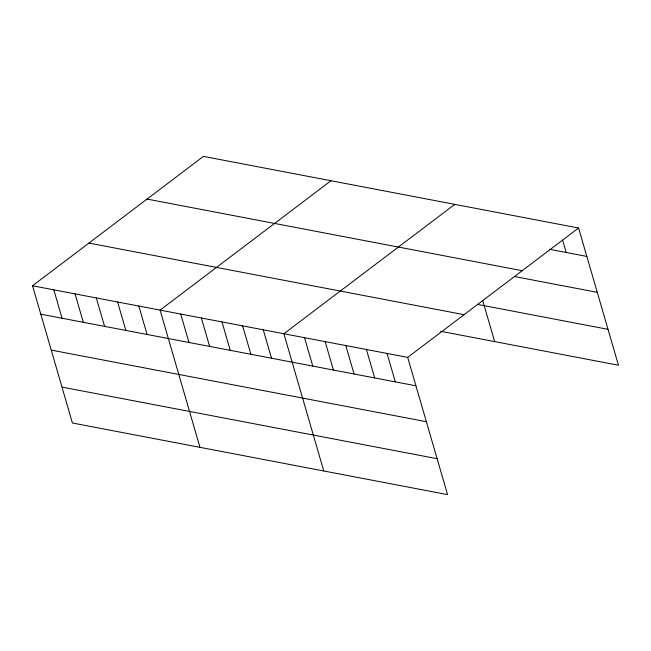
<?xml version="1.0" encoding="UTF-8"?>
<svg xmlns="http://www.w3.org/2000/svg" width="651" height="651" viewBox="0 0 651 651"><rect width="100%" height="100%" fill="white"/><g stroke="black" fill="none" stroke-linecap="round" stroke-linejoin="round"><path stroke-width="0.98" d="M32.55 285.765L407.689 357.383L447.562 494.614L72.416 422.995L32.55 285.765L203.438 156.386L578.584 228.005L618.45 365.235L440.613 331.286M330.985 180.734L160.097 310.112L199.971 447.351M454.78 204.365L283.893 333.743L323.767 470.982M407.689 357.383L578.584 228.005M549.501 249.292L586.836 256.421M147.045 199.084L522.183 270.694M514.738 276.577L597.268 292.332M477.346 304.383L608.018 329.325M88.943 243.075L464.082 314.685M40.81 314.189L415.948 385.799M51.242 350.1L426.381 421.71M61.991 387.093L437.13 458.703M562.627 240.17L566.207 252.482M482.806 300.827L494.654 341.604M387.06 353.444L395.32 381.86M366.423 349.506L374.683 377.922M345.795 345.567L354.054 373.983M325.158 341.62L333.418 370.045M304.53 337.682L312.789 366.106M263.264 329.805L271.524 358.229M242.628 325.866L250.887 354.29M221.999 321.928L230.251 350.352M201.362 317.989L209.622 346.413M180.734 314.051L188.985 342.475M138.842 306.06L147.102 334.476M117.579 301.999L125.838 330.423M96.324 297.938L104.583 326.363M75.068 293.886L83.32 322.302M53.805 289.825L62.065 318.249"/></g></svg>
